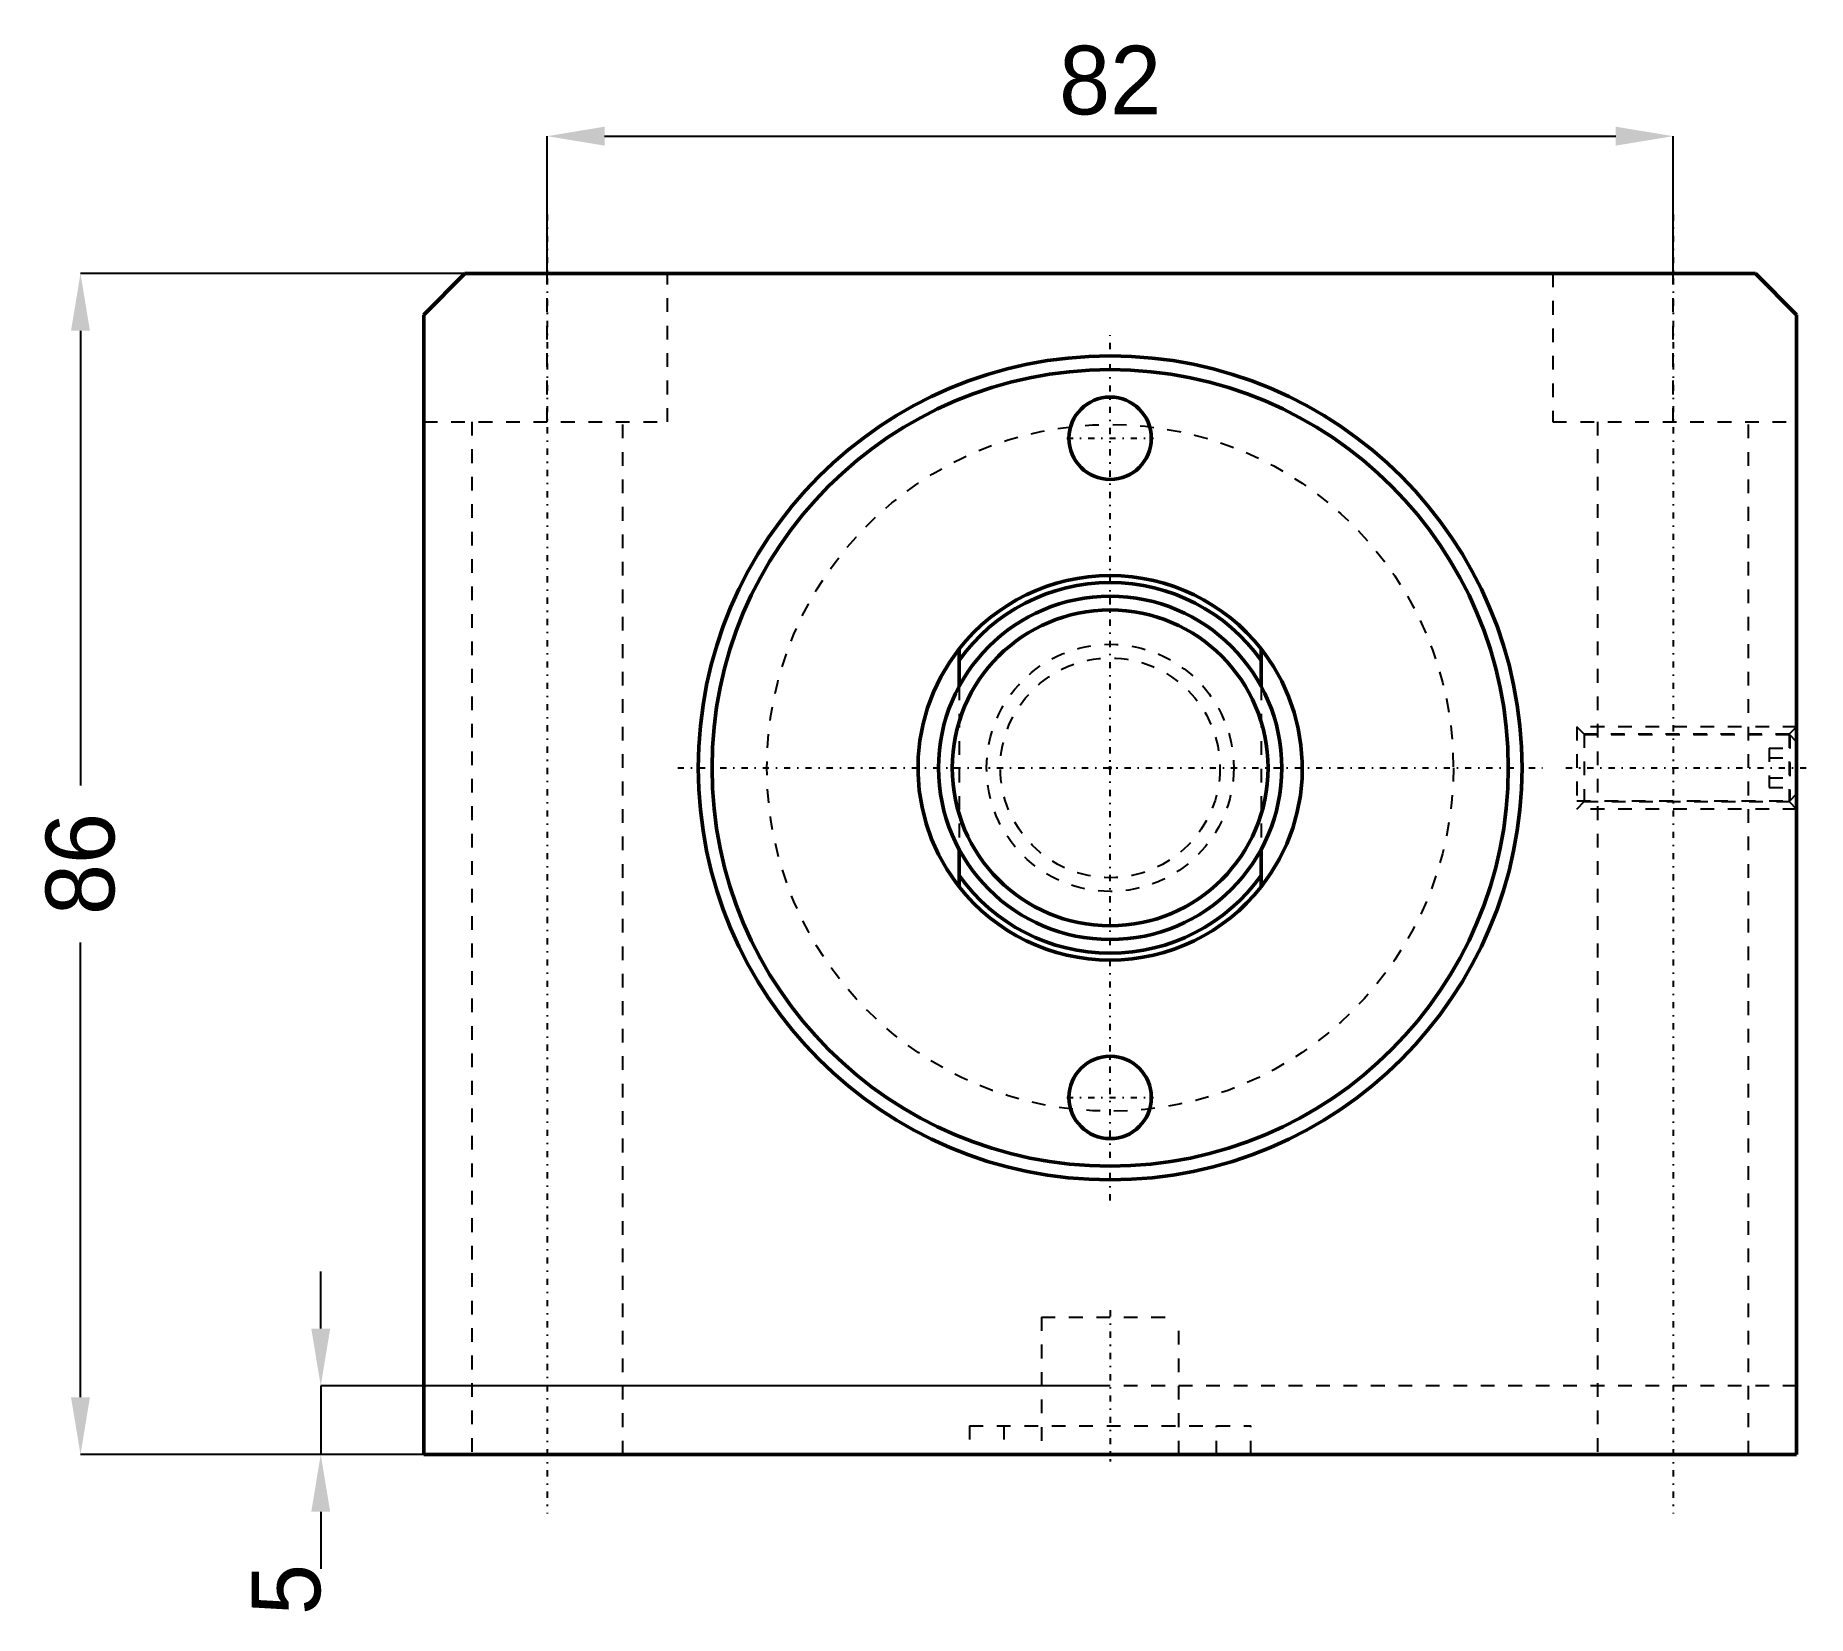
# Model space of a CAD drawing. Header units: millimetres. Extents: x -78 to 51, y -62 to 53.
import ezdxf

# ---------------------------------------------------------------- set-up
doc = ezdxf.new("R2010")
doc.units = ezdxf.units.MM
doc.linetypes.add('Center', pattern=[1.5, 0.45, -0.5, 0.05, -0.5])
doc.linetypes.add('Dashed', pattern=[2, 1, -1])
for name, color, linetype, lineweight in [('2d ConnectionPoints', 7, 'Continuous', 50), ('AM_0', 7, 'Continuous', 50), ('AM_5', 3, 'Continuous', 25), ('AM_7', 7, 'Center', 25), ('AM_9', 6, 'Dashed', 25)]:
    doc.layers.add(name, color=color, linetype=linetype, lineweight=lineweight)
doc.dimstyles.new('ISO-25', dxfattribs={"dimtxt": 2.5, "dimasz": 2.5, "dimexe": 1.25, "dimexo": 0.625, "dimtad": 1, "dimtxsty": 'Standard', "dimcen": 2.5, "dimadec": 0, "dimazin": 0, "dimtfac": 1, "dimtmove": 0, "dimatfit": 3, "dimfxl": 0, "dimarcsym": 0})

# ---------------------------------------------------------------- blocks, each defined once
blk = doc.blocks.new('1_JECX_MF_TLA_50_340_0_rod__0_in_JECX_MF_160_J_TLA_50_340_0__0')
at = {"layer": 'AM_0'}
for p, q in [((-11, 8.66), (-11, 5.94)), ((11, 8.66), (11, 5.94)), ((-11, -5.94), (-11, -8.66)), ((11, -5.94), (11, -8.66))]:
    blk.add_line(p, q, dxfattribs=at)
for points in [[(-11, 8.66), (-11.71, 7.67), (-12.34, 6.62), (-12.87, 5.52), (-13.3, 4.38), (-13.63, 3.2), (-13.86, 2), (-13.98, 0.78), (-13.99, -0.44), (-13.9, -1.65), (-13.7, -2.86), (-13.4, -4.04), (-13, -5.2), (-12.5, -6.31), (-11.9, -7.37), (-11.21, -8.38), (-11, -8.66)], [(11, -8.66), (11.71, -7.67), (12.34, -6.62), (12.87, -5.52), (13.3, -4.38), (13.63, -3.2), (13.86, -2), (13.98, -0.78), (13.99, 0.44), (13.9, 1.65), (13.7, 2.86), (13.4, 4.04), (13, 5.2), (12.5, 6.31), (11.9, 7.37), (11.21, 8.38), (11, 8.66)]]:
    blk.add_lwpolyline(points, dxfattribs=at)
for radius in [12.5, 11.5]:
    blk.add_circle((0, 0), radius, dxfattribs=at)
for radius, start, end in [(14, 38.2132, 141.7868), (13.5, 35.4309, 144.5691), (13.5, 215.4309, 324.5691), (14, 218.2132, 321.7868)]:
    blk.add_arc((0, 0), radius, start, end, dxfattribs=at)
at = {"layer": 'AM_9'}
for p, q in [((-11, 5.94), (-11, -5.94)), ((11, 5.94), (11, -5.94))]:
    blk.add_line(p, q, dxfattribs=at)
for radius in [9, 8]:
    blk.add_circle((0, 0), radius, dxfattribs=at)
blk = doc.blocks.new('2_JECX_MF_EXLA_50_340_0_body__0_in_JECX_MF_160_J_TLA_50_340_0__0')
at = {"layer": 'AM_0'}
for p, q in [((-47, 36), (-50, 33)), ((47, 36), (-47, 36)), ((50, 33), (47, 36)), ((-50, 33), (-50, -50)), ((50, -50), (50, 33)), ((-50, -50), (50, -50))]:
    blk.add_line(p, q, dxfattribs=at)
for centre, radius in [((0, 0), 30), ((0, 0), 29), ((0, 24), 3), ((0, -24), 3)]:
    blk.add_circle(centre, radius, dxfattribs=at)
at = {"layer": 'AM_5', "linetype": 'Dashed'}
for p, q in [((50, 3), (34, 3)), ((50, -3), (34, -3))]:
    blk.add_line(p, q, dxfattribs=at)
at = {"layer": 'AM_7'}
for p, q in [((-41, 40.3), (-41, -54.3)), ((41, 40.3), (41, -54.3)), ((0, -31.5), (0, 31.5)), ((-3.15, 24), (3.15, 24)), ((-31.5, 0), (31.5, 0)), ((33.2, 0), (50.8, 0)), ((-3.15, -24), (3.15, -24)), ((0, -39.5), (0, -50.5))]:
    blk.add_line(p, q, dxfattribs=at)
at = {"layer": 'AM_9'}
for p, q in [((-41, 25.2), (-41, 36)), ((-32.25, 25.2), (-32.25, 36)), ((32.25, 36), (32.25, 25.2)), ((41, 25.2), (41, 36)), ((-50, 25.2), (-32.25, 25.2)), ((-46.5, 25.2), (-46.5, -50)), ((-35.5, -50), (-35.5, 25.2)), ((32.25, 25.2), (50, 25.2)), ((35.5, 25.2), (35.5, -50)), ((46.5, -50), (46.5, 25.2)), ((34.54, 2.46), (34, 3)), ((34, 3), (34, -3)), ((50, 3), (49.46, 2.46)), ((49.5, 2.4), (34, 2.4)), ((49.46, 2.46), (34.54, 2.46)), ((34.54, 2.46), (34.54, -2.46)), ((48, 1.44), (50, 1.44)), ((48, 1.44), (48, -1.44)), ((49.46, 2.46), (49.46, -2.46)), ((50, 1.9), (49.5, 2.4)), ((49.5, 2.4), (49.5, -2.4)), ((48, 0.72), (50, 0.72)), ((48, -0.72), (50, -0.72)), ((34, -2.4), (49.5, -2.4)), ((34, -3), (34.54, -2.46)), ((34.54, -2.46), (49.46, -2.46)), ((48, -1.44), (50, -1.44)), ((49.46, -2.46), (50, -3)), ((49.5, -2.4), (50, -1.9)), ((-5, -40), (5, -40)), ((-5, -40), (-5, -50)), ((5, -50), (5, -40)), ((50, -45), (-50, -45)), ((-10.25, -47.9), (10.25, -47.9)), ((-10.25, -47.9), (-10.25, -50)), ((-7.75, -47.9), (-7.75, -50)), ((7.75, -50), (7.75, -47.9)), ((10.25, -50), (10.25, -47.9))]:
    blk.add_line(p, q, dxfattribs=at)
blk.add_circle((0, 0), 25, dxfattribs=at)
blk = doc.blocks.new('*D3')
at = {"layer": 'AM_5', "color": 0, "lineweight": -2}
for p, q in [((-41, 36), (-41, 46)), ((-36.83, 46), (36.83, 46)), ((41, 36), (41, 46))]:
    blk.add_line(p, q, dxfattribs=at)
at = {"layer": 'AM_5', "color": 0}
for points in [[(-36.83, 46.69), (-36.83, 45.31), (-41, 46)], [(36.83, 45.31), (36.83, 46.69), (41, 46)]]:
    blk.add_solid(points, dxfattribs=at)
at = {"layer": 'Defpoints', "color": 0}
for p in [(41, 46), (-41, 36), (41, 36)]:
    blk.add_point(p, dxfattribs=at)
at = {"layer": 'AM_5', "color": 0, "insert": (0, 50.05), "char_height": 5, "attachment_point": 5}
blk.add_mtext('82', dxfattribs=at)
blk = doc.blocks.new('*D4')
at = {"layer": 'AM_5', "color": 0, "lineweight": -2}
for p, q in [((-47, 36), (-75, 36)), ((-75, 31.83), (-75, -1.28)), ((-75, -45.83), (-75, -12.72)), ((-50, -50), (-75, -50))]:
    blk.add_line(p, q, dxfattribs=at)
at = {"layer": 'AM_5', "color": 0}
for points in [[(-74.31, 31.83), (-75.69, 31.83), (-75, 36)], [(-75.69, -45.83), (-74.31, -45.83), (-75, -50)]]:
    blk.add_solid(points, dxfattribs=at)
at = {"layer": 'Defpoints', "color": 0}
for p in [(-47, 36), (-75, -50), (-50, -50)]:
    blk.add_point(p, dxfattribs=at)
at = {"layer": 'AM_5', "color": 0, "insert": (-75, -7), "char_height": 5, "attachment_point": 5, "rotation": 90}
blk.add_mtext('86', dxfattribs=at)
blk = doc.blocks.new('*D5')
at = {"layer": 'AM_5', "color": 0, "lineweight": -2}
for p, q in [((-57.5, -40.83), (-57.5, -36.67)), ((0, -45), (-57.5, -45)), ((-57.5, -45), (-57.5, -50)), ((-50, -50), (-57.5, -50)), ((-57.5, -54.17), (-57.5, -58.33))]:
    blk.add_line(p, q, dxfattribs=at)
at = {"layer": 'AM_5', "color": 0}
for points in [[(-58.19, -40.83), (-56.81, -40.83), (-57.5, -45)], [(-56.81, -54.17), (-58.19, -54.17), (-57.5, -50)]]:
    blk.add_solid(points, dxfattribs=at)
at = {"layer": 'Defpoints', "color": 0}
for p in [(0, -45), (-57.5, -50), (-50, -50)]:
    blk.add_point(p, dxfattribs=at)
at = {"layer": 'AM_5', "color": 0, "insert": (-60, -59.83), "char_height": 5, "attachment_point": 5, "rotation": 90}
blk.add_mtext('5', dxfattribs=at)

msp = doc.modelspace()

# ---------------------------------------------------------------- linework, layer by layer
at = {"layer": '2d ConnectionPoints'}
msp.add_point((0, 0), dxfattribs=at)

# ---------------------------------------------------------------- block references
for name in ['2_JECX_MF_EXLA_50_340_0_body__0_in_JECX_MF_160_J_TLA_50_340_0__0', '1_JECX_MF_TLA_50_340_0_rod__0_in_JECX_MF_160_J_TLA_50_340_0__0']:
    msp.add_blockref(name, (0, 0))

# ---------------------------------------------------------------- dimensions: what is measured, and where the dimension line sits
at = {"layer": 'AM_5'}
dim = msp.add_linear_dim(base=(41, 46), p1=(-41, 36), p2=(41, 36), text='82', dimstyle='ISO-25', override={"dimtxt": 5, "dimasz": 4.166667, "dimexe": 0, "dimexo": 0, "dimgap": 1.5}, dxfattribs=at)
dim.commit()
dim.dimension.update_dxf_attribs({"geometry": '*D3', "text_midpoint": (0, 46), "dimtype": 160})
for base, p1, text, picture, middle in [((-75, -50), (-47, 36), '86', '*D4', (-75, -7)), ((-57.5, -50), (0, -45), '5', '*D5', (-60, -59.833))]:
    dim = msp.add_linear_dim(base=base, p1=p1, p2=(-50, -50), angle=90, text=text, dimstyle='ISO-25', override={"dimtxt": 5, "dimasz": 4.166667, "dimexe": 0, "dimexo": 0, "dimgap": 1.5}, dxfattribs=at)
    dim.commit()
    dim.dimension.update_dxf_attribs({"geometry": picture, "text_midpoint": middle, "dimtype": 160, "text_rotation": 90})

doc.saveas('drawing.dxf')
